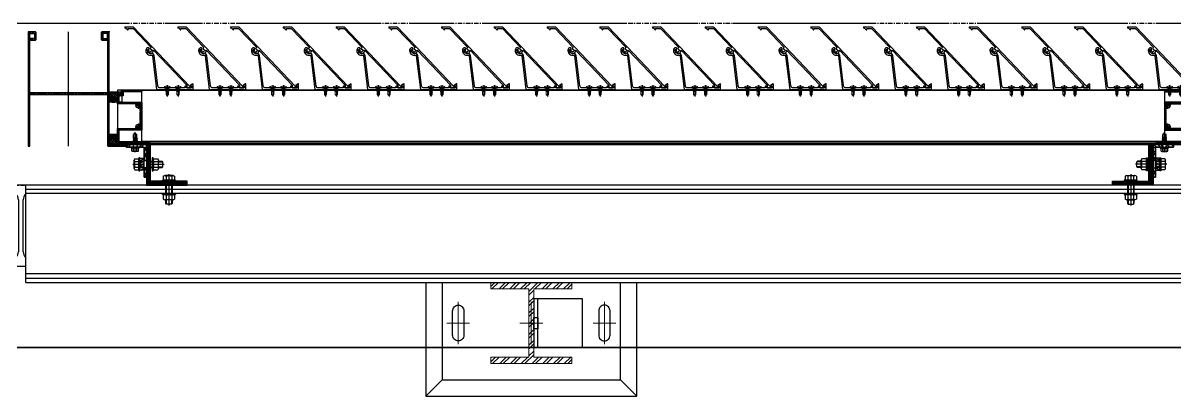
# Model space of a CAD drawing. Header units: millimetres. Extents: x -4391136 to -1798569, y -886572 to -291056.
# Drawn here: x -2501299 to -2499880, y -383671 to -383211 of the extents above; entities that cross this region are included whole.
import ezdxf
from ezdxf.enums import TextEntityAlignment as Align

# ---------------------------------------------------------------- set-up
doc = ezdxf.new("R2010")
doc.units = ezdxf.units.MM
doc.set_wipeout_variables(frame=1)
for name, pattern in [('CENTER', [50.8, 31.75, -6.35, 6.35, -6.35]), ('HIDDEN', [0.375, 0.25, -0.125]), ('TA_GL_000.70000', [1.925, 0.7, -0.175, 0.175, -0.175, 0.7]), ('XKITLINE00', [0]), ('XKITLINE02', [4, 2, -2]), ('Xref-C-1-PP17-AR-2214-01-B$0$DPA_Grid _ Level 100', [10, 5.5, -1.6, 1.3, -1.6]), ('Xref-C-1-PP17-AR-2214-01-B$0$Hidden', [7.1438, 4.7625, -2.3813])]:
    doc.linetypes.add(name, pattern=pattern)
for name, color, linetype, plot in [('000 - 0_HIDE_OBJ_FRAMING_DEF_DIMS', 7, 'Continuous', False), ('000 - STRUCTURE_STEEL_FRAMING_DEF_SUB', 7, 'Continuous', False), ('010 - ASPG_EXTR_DEF_SUB', 7, 'Continuous', False), ('010 - ASPG_FASTERN_DEF_SUB', 7, 'Continuous', False), ('010 - ASPG_FRAMING_DEF_SUB', 7, 'Continuous', False)]:
    doc.layers.add(name, color=color, linetype=linetype, plot=plot)
for name, color, linetype in [('000 - 0_SYM_DWG_GRID-BUBBLE_MAIN_COLOR_1', 7, 'Continuous'), ('000 - 0_SYM_DWG_GRIDLINE_MAIN_COLOR_251', 7, 'Continuous'), ('000 - GRID', 7, 'CENTER'), ('000 - STRUCTURE_STEEL_ACCESORIES_HATCH_', 7, 'Continuous'), ('000 - STRUCTURE_STEEL_ACCESORIES_HIDDEN_', 7, 'Continuous'), ('000 - STRUCTURE_STEEL_ACCESORIES_MAIN_COLOR_1', 7, 'Continuous'), ('000 - STRUCTURE_STEEL_ACCESORIES_MAIN_COLOR_2', 7, 'Continuous'), ('000 - STRUCTURE_STEEL_ACCESORIES_WIPEOUT_', 7, 'Continuous'), ('000 - STRUCTURE_STEEL_FRAMING_CUT_COLOR_4', 7, 'Continuous'), ('000 - STRUCTURE_STEEL_FRAMING_HIDDEN_', 7, 'Continuous'), ('000 - STRUCTURE_STEEL_FRAMING_SUB_COLOR_2', 7, 'Continuous'), ('000 - STRUCTURE_STEEL_FRAMING_WIPEOUT_', 7, 'Continuous'), ('010 - ASPG_ACCESSORIES_HATCH_', 7, 'Continuous'), ('010 - ASPG_ACCESSORIES_MAIN_COLOR_1', 7, 'Continuous'), ('010 - ASPG_ACCESSORIES_SUB_COLOR_1', 7, 'Continuous'), ('010 - ASPG_ACCESSORIES_SUB_COLOR_2', 7, 'Continuous'), ('010 - ASPG_ACCESSORIES_SYMBOL_', 7, 'Continuous'), ('010 - ASPG_ACCESSORIES_WIPEOUT_', 7, 'Continuous'), ('010 - ASPG_EXTR_MAIN_COLOR_2', 7, 'Continuous'), ('010 - ASPG_FASTERN_MAIN_COLOR_1', 7, 'Continuous'), ('010 - ASPG_FASTERN_SUB_COLOR_2', 7, 'Continuous'), ('010 - ASPG_FASTERN_SUB_COLOR_3', 7, 'Continuous'), ('010 - ASPG_FRAMING_CUT_COLOR_4', 7, 'Continuous'), ('010 - ASPG_FRAMING_HATCH_', 7, 'Continuous'), ('010 - ASPG_FRAMING_MAIN_COLOR_1', 7, 'Continuous'), ('010 - ASPG_FRAMING_MAIN_COLOR_2', 7, 'Continuous'), ('010 - ASPG_FRAMING_SUB_COLOR_2', 7, 'Continuous'), ('010 - ASPG_FRAMING_WIPEOUT_', 7, 'Continuous'), ('_PP-Dim', 7, 'Continuous'), ('BOLT & SCREW', 7, 'Continuous'), ('Center Line', 7, 'CENTER'), ('Xref-C-1-PP17-AR-2214-01-B$0$A-DETL-MBND', 7, 'Xref-C-1-PP17-AR-2214-01-B$0$Hidden'), ('Xref-C-1-PP17-AR-2214-01-B$0$A-FLOR-E', 7, 'Continuous'), ('Xref-C-1-PP17-AR-2214-01-B$0$S-COLS', 7, 'Continuous'), ('Xref-C-1-PP17-AR-2214-01-B$0$S-COLS-E', 7, 'Continuous'), ('Xref-C-1-PP17-AR-2214-01-B$0$WALL-E', 7, 'Continuous')]:
    doc.layers.add(name, color=color, linetype=linetype)
doc.layers.add('12-GRID', color=7, linetype='CENTER', lineweight=13)
doc.layers.add('SCREW', color=7, linetype='Continuous', lineweight=5)
doc.styles.add('Arial', font='arial.ttf', dxfattribs={"height": 1500})
doc.styles.add('TA', font='', dxfattribs={"height": 4.5})
doc.styles.get('TA').set_extended_font_data('Cordia New')
pattern_1 = [(45, (68845973.911, -106253.634), (-4.0411152545, 4.0411152545), []), (45, (68845976.6053, -106253.634), (-4.0411152545, 4.0411152545), [])]

# ---------------------------------------------------------------- blocks, each defined once
blk = doc.blocks.new('*U1277')
at = {"layer": '000 - 0_SYM_DWG_GRIDLINE_MAIN_COLOR_251', "color": 7, "linetype": 'ByBlock', "ltscale": 5}
blk.add_line((30, 0), (-560.5, 0), dxfattribs=at)
at = {"color": 7, "style": 'TA', "flags": 1}
blk.add_attdef('LOCATION', (6, -6), '', height=4.5, rotation=270, dxfattribs=at)
at = {"layer": '000 - 0_SYM_DWG_GRID-BUBBLE_MAIN_COLOR_1', "color": 7, "style": 'Arial'}
blk.add_attdef('GRID-HEAD', text='', height=4, rotation=180, dxfattribs=at).set_placement((73.75, 0), align=Align.MIDDLE_CENTER)
blk = doc.blocks.new('W-1-PP17-ENT2_REV00_20260526-152343_LOPF_MAIN_DIMS')
at = {"layer": '000 - GRID', "color": 7, "linetype": 'TA_GL_000.70000', "xscale": 50.00000000000036, "yscale": 50.00000000000036, "zscale": 50.00000000000036, "rotation": 180}
blk.add_blockref('*U1277', (-26525, 0), dxfattribs=at)
blk = doc.blocks.new('Xref-C-1-PP17-AR-2214-01-B$0$H-Wide Flange-Column - H100x100x17_2-31208578-ENTRANCE 2 - LOWER ROOF FLOOR PLAN01-flat-1')
at = {"layer": 'Xref-C-1-PP17-AR-2214-01-B$0$S-COLS-E', "lineweight": 9}
h = blk.add_hatch(dxfattribs=at)
h.set_pattern_fill('ACET-2D-FP_37', angle=270, style=0, pattern_type=2)
h.set_pattern_definition([(45, (2739892.75, 502582.94), (-251.44717, 251.44717), []), (45, (2739892.75, 502963.94), (-251.44717, 251.44717), [])])
h.paths.add_polyline_path([(42, -50), (50, -50), (50, 50), (42, 50), (42, 13), (39.1, 5.9), (32, 3), (-32, 3), (-39.1, 5.9), (-42, 13), (-42, 50), (-50, 50), (-50, -50), (-42, -50), (-42, -13), (-39.1, -5.9), (-32, -3), (32, -3), (39.1, -5.9), (42, -13)])
at = {"layer": 'Xref-C-1-PP17-AR-2214-01-B$0$S-COLS', "color": 7}
for p, q in [((-42, 50), (-50, 50)), ((-50, 50), (-50, -50)), ((-42, 13), (-42, 50)), ((50, 50), (42, 50)), ((42, 50), (42, 13)), ((50, -50), (50, 50)), ((32, 3), (-32, 3)), ((-42, -50), (-42, -13)), ((-32, -3), (32, -3)), ((42, -13), (42, -50)), ((-50, -50), (-42, -50)), ((42, -50), (50, -50))]:
    blk.add_line(p, q, dxfattribs=at)
for centre, start, end in [((-32, 13), 180, 270), ((32, 13), 270, 0), ((-32, -13), 90, 180), ((32, -13), 0, 90)]:
    blk.add_arc(centre, 10, start, end, dxfattribs=at)
blk = doc.blocks.new('W-1-PP17-ENT2_REV00_20260526-152612_EX_LOPF-1')
at = {"layer": '000 - 0_HIDE_OBJ_FRAMING_DEF_DIMS', "color": 7, "linetype": 'Xref-C-1-PP17-AR-2214-01-B$0$DPA_Grid _ Level 100'}
blk.add_line((-29475.6, 0), (7016, 0), dxfattribs=at)
at = {"layer": 'Xref-C-1-PP17-AR-2214-01-B$0$A-DETL-MBND', "color": 7}
blk.add_line((-13435, -200), (970, -200), dxfattribs=at)
at = {"layer": 'Xref-C-1-PP17-AR-2214-01-B$0$A-FLOR-E', "color": 7}
blk.add_line((-7230, -400), (-2250, -400), dxfattribs=at)
at = {"layer": 'Xref-C-1-PP17-AR-2214-01-B$0$WALL-E', "color": 7}
blk.add_line((-2250, -400), (-7230, -400), dxfattribs=at)
at = {"color": 7, "rotation": 270}
blk.add_blockref('Xref-C-1-PP17-AR-2214-01-B$0$H-Wide Flange-Column - H100x100x17_2-31208578-ENTRANCE 2 - LOWER ROOF FLOOR PLAN01-flat-1', (-5934, -250), dxfattribs=at)
blk = doc.blocks.new('*U3395')
at = {"layer": '12-GRID', "color": 7, "linetype": 'CENTER'}
for p, q in [((0, -6.2), (0, 2.2)), ((-4.2, -2), (4.2, -2))]:
    blk.add_line(p, q, dxfattribs=at)
at = {"layer": 'BOLT & SCREW', "color": 7}
for p, q in [((-0.6, -1.8), (-1.8, -1.6)), ((-0.6, -2.2), (-1.8, -2.4)), ((-0.5, -1.8), (-0.9, -1.6)), ((-0.5, -2.2), (-0.9, -2.4)), ((-0.2, -1.4), (-0.4, -0.2)), ((-0.2, -1.5), (-0.4, -1.1)), ((-0.2, -2.5), (-0.4, -2.9)), ((-0.2, -2.6), (-0.4, -3.8)), ((0.2, -1.4), (0.4, -0.2)), ((0.2, -1.5), (0.4, -1.1)), ((0.4, -2.9), (0.2, -2.5)), ((0.2, -2.6), (0.4, -3.8)), ((0.5, -1.8), (0.9, -1.6)), ((0.5, -2.2), (0.9, -2.4)), ((0.6, -1.8), (1.8, -1.6)), ((0.6, -2.2), (1.8, -2.4))]:
    blk.add_line(p, q, dxfattribs=at)
for points in [[(-1.8, -1.6), (-0.9, -1.6, 0.414214), (-0.4, -1.1), (-0.4, -0.2), (0.4, -0.2), (0.4, -1.1, 0.414214), (0.9, -1.6), (1.8, -1.6), (1.8, -2.4), (0.9, -2.4, 0.414214), (0.4, -2.9), (0.4, -3.8), (-0.4, -3.8), (-0.4, -2.9, 0.414214), (-0.9, -2.4), (-1.8, -2.4)], [(0.2, -2.5, -0.414214), (0.5, -2.2), (0.6, -2.2), (0.6, -1.8), (0.5, -1.8, -0.414214), (0.2, -1.5), (0.2, -1.4), (-0.2, -1.4), (-0.2, -1.5, -0.414214), (-0.5, -1.8), (-0.6, -1.8), (-0.6, -2.2), (-0.5, -2.2, -0.414214), (-0.2, -2.5), (-0.2, -2.6), (0.2, -2.6)]]:
    blk.add_lwpolyline(points, format="xyb", close=True, dxfattribs=at)
blk.add_circle((0, -2), 3.5, dxfattribs=at)
blk = doc.blocks.new('000_ASPG_TYP_FILES_20260218-010703_FRAME_EXTR_')
at = {"layer": '010 - ASPG_FRAMING_HATCH_'}
h = blk.add_hatch(dxfattribs=at)
h.set_pattern_fill('ANSI32', scale=0.1, angle=180)
edge = h.paths.add_edge_path()
edge.add_line((2, 16), (2, 2))
edge.add_line((2, 2), (39.7, 2))
edge.add_arc((39.7, 1.7), 0.3, 0, 90, ccw=False)
edge.add_line((40, 1.7), (40, 0.3))
edge.add_arc((39.7, 0.3), 0.3, -90, 0, ccw=False)
edge.add_line((39.7, 0), (0.3, 0))
edge.add_arc((0.3, 0.3), 0.3, 180, 270, ccw=False)
edge.add_line((0, 0.3), (0, 17.7))
edge.add_arc((0.3, 17.7), 0.3, 90, 180, ccw=False)
edge.add_line((0.3, 18), (22.6, 18))
edge.add_arc((22.6, 18.5), 0.5, 270, 380.2095)
edge.add_arc((26.2, 19.8), 3.35, 182.0638, 200.2095, ccw=False)
edge.add_arc((23.6, 19.7), 0.76, 2.0638, 182.0638, ccw=False)
edge.add_arc((26.2, 19.8), 1.83, 182.0638, 447.9362)
edge.add_arc((26.3, 22.4), 0.76, 87.9362, 267.9362, ccw=False)
edge.add_arc((26.2, 19.8), 3.35, 69.7905, 87.9362, ccw=False)
edge.add_arc((27.5, 23.4), 0.5, 249.7905, 360)
edge.add_line((28, 23.4), (28, 26.7))
edge.add_line((28, 26.7), (28.5, 27.2))
edge.add_line((28.5, 27.2), (28, 27.7))
edge.add_line((28, 27.7), (28, 38.6))
edge.add_line((28, 38.6), (28.5, 39.1))
edge.add_line((28.5, 39.1), (28, 39.6))
edge.add_line((28, 39.6), (28, 42.9))
edge.add_arc((27.5, 42.9), 0.5, 0, 110.2095)
edge.add_arc((26.2, 46.5), 3.35, 272.0638, 290.2095, ccw=False)
edge.add_arc((26.3, 43.9), 0.76, 92.0638, 272.0638, ccw=False)
edge.add_arc((26.2, 46.5), 1.83, 272.0638, 537.9362)
edge.add_arc((23.6, 46.6), 0.76, 177.9362, 357.9362, ccw=False)
edge.add_arc((26.2, 46.5), 3.35, 159.7905, 177.9362, ccw=False)
edge.add_arc((22.6, 47.8), 0.5, 339.7905, 450)
edge.add_line((22.6, 48.3), (0.3, 48.3))
edge.add_arc((0.3, 48.6), 0.3, 180, 270, ccw=False)
edge.add_line((0, 48.6), (0, 60))
edge.add_arc((0.3, 60), 0.3, 90, 180, ccw=False)
edge.add_line((0.3, 60.3), (5, 60.3))
edge.add_line((5, 60.3), (5, 65))
edge.add_arc((5.3, 65), 0.3, 90, 180, ccw=False)
edge.add_line((5.3, 65.3), (30, 65.3))
edge.add_line((30, 65.3), (30, 63.6))
edge.add_arc((29.7, 63.6), 0.3, -90, 0, ccw=False)
edge.add_line((29.7, 63.3), (7.3, 63.3))
edge.add_arc((7.3, 63), 0.3, 90, 180)
edge.add_line((7, 63), (7, 58.3))
edge.add_line((7, 58.3), (2.3, 58.3))
edge.add_arc((2.3, 58), 0.3, 90, 180)
edge.add_line((2, 58), (2, 50.6))
edge.add_arc((2.3, 50.6), 0.3, 180, 270)
edge.add_line((2.3, 50.3), (29.7, 50.3))
edge.add_arc((29.7, 50), 0.3, 0, 90, ccw=False)
edge.add_line((30, 50), (30, 26.7))
edge.add_line((30, 26.7), (30, 16.3))
edge.add_arc((29.7, 16.3), 0.3, -90, 0, ccw=False)
edge.add_line((29.7, 16), (2, 16))
at = {"layer": '010 - ASPG_FRAMING_CUT_COLOR_4', "color": 7}
blk.add_lwpolyline([(2, 16), (2, 2), (39.7, 2, -0.414214), (40, 1.7), (40, 0.3, -0.414214), (39.7, 0), (0.3, 0, -0.414214), (0, 0.3), (0, 17.7, -0.414214), (0.3, 18), (22.6, 18, 0.52173), (23, 18.7, -0.079342), (22.8, 19.7, -1), (24.3, 19.8, 2.296346), (26.2, 21.7, -1), (26.3, 23.2, -0.079342), (27.3, 23, 0.52173), (28, 23.4), (28, 26.7), (28.5, 27.2), (28, 27.7), (28, 38.6), (28.5, 39.1), (28, 39.6), (28, 42.9, 0.52173), (27.3, 43.3, -0.079342), (26.3, 43.1, -1), (26.2, 44.6, 2.296346), (24.3, 46.5, -1), (22.8, 46.6, -0.079342), (23, 47.6, 0.52173), (22.6, 48.3), (0.3, 48.3, -0.414214), (0, 48.6), (0, 60, -0.414214), (0.3, 60.3), (5, 60.3), (5, 65, -0.414214), (5.3, 65.3), (30, 65.3), (30, 63.6, -0.414214), (29.7, 63.3), (7.3, 63.3, 0.414214), (7, 63), (7, 58.3), (2.3, 58.3, 0.414214), (2, 58), (2, 50.6, 0.414214), (2.3, 50.3), (29.7, 50.3, -0.414214), (30, 50), (30, 26.7), (30, 16.3, -0.414214), (29.7, 16)], format="xyb", close=True, dxfattribs=at)
at = {"color": 7}
for p in [(26.2, 48.5), (26.2, 21.8)]:
    blk.add_blockref('*U3395', p, dxfattribs=at)
blk = doc.blocks.new('PZG35-9D5')
at = {"layer": 'Center Line', "color": 7}
blk.add_line((0, 3.7), (0, -10.5), dxfattribs=at)
at = {"layer": 'SCREW', "color": 7}
for p, q in [((-1.4, 0), (-1.4, -1.1)), ((1.4, 0), (1.4, -0.6)), ((-1.9, -1.4), (1.9, -0.9)), ((-1.9, -1.4), (-1.4, -1.1)), ((-1.9, -1.4), (-1.4, -1.7)), ((-1.9, -2.7), (1.9, -2.2)), ((-1.9, -2.7), (-1.4, -2.4)), ((-1.9, -2.7), (-1.4, -3)), ((-1.9, -4), (-1.4, -3.7)), ((-1.9, -4), (-1, -3.9)), ((-1.9, -4), (-1.4, -4.3)), ((-1.4, -1.1), (1.4, -0.6)), ((-1.4, -1.7), (1.4, -1.2)), ((-1.4, -1.7), (-1.4, -2.4)), ((-1.4, -2.4), (1.4, -1.9)), ((-1.4, -3), (1.4, -2.5)), ((-1.4, -3), (-1.4, -3.7)), ((-1.4, -3.7), (-0.8, -3.6)), ((-1.4, -4.3), (-1.4, -8.1)), ((-1.4, -4.3), (-1.2, -4.3)), ((0, -9.5), (-1.4, -8.1)), ((0, -9.5), (1.4, -8.1)), ((0.6, -3.3), (1.4, -3.2)), ((0.7, -3.7), (1.9, -3.5)), ((0.7, -3.9), (1.4, -3.8)), ((0.7, -4.6), (1.4, -4.5)), ((0.7, -5), (1.9, -4.8)), ((0.7, -5.2), (1.4, -5.1)), ((1.9, -0.9), (1.4, -0.6)), ((1.9, -0.9), (1.4, -1.2)), ((1.4, -1.2), (1.4, -1.9)), ((1.9, -2.2), (1.4, -1.9)), ((1.9, -2.2), (1.4, -2.5)), ((1.4, -2.5), (1.4, -3.2)), ((1.9, -3.5), (1.4, -3.2)), ((1.9, -3.5), (1.4, -3.8)), ((1.4, -3.8), (1.4, -4.5)), ((1.9, -4.8), (1.4, -4.5)), ((1.9, -4.8), (1.4, -5.1)), ((1.4, -5.1), (1.4, -8.1))]:
    blk.add_line(p, q, dxfattribs=at)
blk.add_lwpolyline([(0, -9.5), (0.7, -5.2), (0.7, -3.6, 0.417657), (0.4, -3.3, 0.108102), (-0.8, -3.6), (-1.4, -4.7)], format="xyb", dxfattribs=at)
blk = doc.blocks.new('*U3396')
at = {"layer": 'SCREW', "color": 7}
blk.add_lwpolyline([(3, 1.8, 0.09906), (0.8, 2.5), (0.8, 2.3), (-0.8, 2.3), (-0.8, 2.5, 0.09906), (-3, 1.8, 0.266588), (-3.5, 1), (-3.5, 0.2, 0.414214), (-3.3, 0), (3.3, 0, 0.414214), (3.5, 0.2), (3.5, 1, 0.266588)], format="xyb", close=True, dxfattribs=at)
blk.add_blockref('PZG35-9D5', (0, 0), dxfattribs=at)
blk = doc.blocks.new('*U3399')
at = {"color": 7}
blk.add_point((0, 0), dxfattribs=at)
at = {"layer": '010 - ASPG_ACCESSORIES_MAIN_COLOR_1', "color": 7}
blk.add_lwpolyline([(-39.7, -0.6, 0.414214), (-40, -0.9), (-40, -7.4, 0.57735), (-39.7, -7.6), (-36.6, -5.8, 0.767327), (-36.8, -5.3), (-37.9, -5.3, -0.414214), (-38.2, -5), (-38.2, -2.8, -0.414214), (-38, -2.6), (-32.2, -2.6, -0.388879), (-32, -2.8), (-31.8, -4.3, 0.388879), (-31.3, -4.8), (-30.3, -4.8, 0.414214), (-30, -4.5), (-30, -2.9, -0.414214), (-29.7, -2.6), (0.4, -2.6, -0.378969), (3.4, -5.2), (8, -42.5, 0.446593), (11.6, -45.1, -0.489802), (16.1, -48.7), (16.1, -49.4, -0.18248), (15.8, -50, -0.267949), (15.3, -50.2, 1.122115), (15.1, -52.3, 0.405004), (18.1, -49.4), (18.1, -48.7, 0.489805), (11.2, -43.1, -0.446597), (9.9, -42.3), (4.9, -0.8, 0.364176), (4.6, -0.6)], format="xyb", close=True, dxfattribs=at)
at = {"layer": '010 - ASPG_EXTR_DEF_SUB', "color": 7}
for p in [(-40, -0.5), (43.4, -76.9), (43.4, -77.5)]:
    blk.add_point(p, dxfattribs=at)
at = {"layer": '010 - ASPG_EXTR_MAIN_COLOR_2', "color": 7}
blk.add_lwpolyline([(11.4, -48.2), (11.5, -47.4), (12.2, -47.6), (12.3, -46.8, -0.535538), (14.2, -49.2, 0.991572), (15.7, -49.6, 1.157025), (8.8, -48.8, -0.688558), (8.3, -49), (-17.1, -22.2), (-32.3, -6.1), (-32.3, -2.9, 0.414312), (-32.6, -2.6), (-37.5, -2.6, 0.414116), (-37.8, -2.9), (-37.8, -4.3, 0.414214), (-37.5, -4.6), (-36, -4.6, -0.205895), (-35.8, -4.7), (33.2, -77.5), (43.1, -77.5, 0.668179), (43.4, -77), (40.5, -74.2, 0.668179), (40, -74.4), (40, -76), (33.9, -76), (11.9, -52.8, -0.558354), (12.1, -52, 0.766275), (12, -50.4, -0.438583), (10.7, -48.1)], format="xyb", close=True, dxfattribs=at)
at = {"layer": 'SCREW', "color": 7, "rotation": 180}
for p in [(-21.6, -2.5), (-8.2, -2.5)]:
    blk.add_blockref('*U3396', p, dxfattribs=at)
blk = doc.blocks.new('000_ASPG_TYP_FILES_FRAMING_EXTR_BREAKLINE_TYPE_2')
at = {"layer": '010 - ASPG_FRAMING_HATCH_', "transparency": 33554585}
h = blk.add_hatch(dxfattribs=at)
h.set_pattern_fill('ANSI32', scale=0.25)
h.paths.add_polyline_path([(131, 91, 0.414214), (132, 90), (140, 90, 0.414214), (141, 91), (141, 100), (2, 100), (2, 125), (0, 125), (0, 99, 0.414214), (1, 98), (63, 98, -0.414214), (64, 97), (64, 3, -0.414214), (63, 2), (0, 2), (0, 0), (141, 0), (141, 9, 0.414214), (140, 10), (132, 10, 0.414214), (131, 9), (131, 3, -0.414214), (130, 2), (67, 2, -0.414214), (66, 3), (66, 97, -0.414214), (67, 98), (130, 98, -0.414214), (131, 97)])
h.paths.add_polyline_path([(133, 92), (133, 98), (139, 98), (139, 92)], flags=16)
h.paths.add_polyline_path([(133, 8), (139, 8), (139, 2), (133, 2)], flags=16)
at = {"layer": '010 - ASPG_FRAMING_HATCH_'}
h = blk.add_hatch(dxfattribs=at)
h.set_pattern_fill('ANSI37', scale=0.595498, angle=-90)
h.set_pattern_definition([(315, (1257419.4929, -519971.6224), (1.3369313545, 1.3369313545), []), (45, (1257419.4929, -519971.6224), (-1.3369313545, 1.3369313545), [])])
edge = h.paths.add_edge_path()
edge.add_ellipse((57.8, 105), major_axis=(0, -5), ratio=0.644482, start_angle=0, end_angle=180)
edge.add_line((57.8, 110), (62, 110))
edge.add_arc((62, 110.3), 0.3, -90, 0)
edge.add_line((62.3, 110.3), (62.3, 111))
edge.add_line((62.3, 111), (61.8, 111.5))
edge.add_line((61.8, 111.5), (62.3, 112))
edge.add_line((62.3, 112), (61.8, 112.5))
edge.add_line((61.8, 112.5), (62.3, 113))
edge.add_line((62.3, 113), (61.8, 113.5))
edge.add_line((61.8, 113.5), (62.3, 114))
edge.add_line((62.3, 114), (62.3, 115))
edge.add_line((62.3, 115), (63.3, 115))
edge.add_line((63.3, 115), (63.8, 115.5))
edge.add_line((63.8, 115.5), (64.3, 115))
edge.add_line((64.3, 115), (64.8, 115.5))
edge.add_line((64.8, 115.5), (65.3, 115))
edge.add_line((65.3, 115), (65.8, 115.5))
edge.add_line((65.8, 115.5), (66.3, 115))
edge.add_line((66.3, 115), (67, 115))
edge.add_arc((67, 115.3), 0.3, -90, 0)
edge.add_line((67.3, 115.3), (67.3, 110))
edge.add_arc((77.2, 105), 11.1, 153.2037, 206.7963)
edge.add_line((67.3, 100), (57.8, 100))
h = blk.add_hatch(dxfattribs=at)
h.set_pattern_fill('ANSI37', scale=0.595498, angle=-90)
h.set_pattern_definition([(315, (1257419.1929, -519973.9224), (1.3369313545, 1.3369313545), []), (45, (1257419.1929, -519973.9224), (-1.3369313545, 1.3369313545), [])])
edge = h.paths.add_edge_path()
edge.add_ellipse((11.5, 105), major_axis=(0, -5), ratio=0.644482, start_angle=180, end_angle=360, ccw=False)
edge.add_line((11.5, 110), (2, 110))
edge.add_arc((-7.9, 105), 11.1, -26.7963, 26.7963, ccw=False)
edge.add_line((2, 100), (11.5, 100))
h = blk.add_hatch(dxfattribs=at)
h.set_pattern_fill('HONEY', scale=0.238199, angle=-90)
h.set_pattern_definition([(270, (1257419.4425, -519993.9224), (0.65495992507, -1.1344238721), [0.7562825814, -1.5125651628]), (30, (1257419.4425, -519993.9224), (0.65495992936, 1.1344238696), [0.7562825814, -1.5125651628]), (330, (1257419.4425, -519993.9224), (1.30991985442, -2.48e-09), [-1.5125651628, 0.7562825814])])
edge = h.paths.add_edge_path()
edge.add_ellipse((11.8, 105), major_axis=(0, -5), ratio=0.644482, start_angle=0, end_angle=360, ccw=False)
h = blk.add_hatch(dxfattribs=at)
h.set_pattern_fill('HONEY', scale=0.238199, angle=-90)
h.set_pattern_definition([(270, (1257419.24324, -519991.6224), (0.65495992507, -1.1344238721), [0.7562825814, -1.5125651628]), (30, (1257419.24324, -519991.6224), (0.65495992936, 1.1344238696), [0.7562825814, -1.5125651628]), (330, (1257419.24324, -519991.6224), (1.30991985442, -2.48e-09), [-1.5125651628, 0.7562825814])])
edge = h.paths.add_edge_path()
edge.add_ellipse((57.5, 105), major_axis=(0, -5), ratio=0.644482, start_angle=0, end_angle=360)
at = {"color": 7}
blk.add_point((141, 100), dxfattribs=at)
at = {"layer": '010 - ASPG_FRAMING_CUT_COLOR_4', "color": 7}
blk.add_lwpolyline([(0, 0), (0, 2), (63, 2, 0.414214), (64, 3), (64, 97, 0.414214), (63, 98), (1, 98, -0.414214), (0, 99), (0, 125), (2, 125), (2, 100), (141, 100), (141, 91, -0.414214), (140, 90), (132, 90, -0.414214), (131, 91), (131, 97, 0.414214), (130, 98), (67, 98, 0.414214), (66, 97), (66, 3, 0.414214), (67, 2), (130, 2, 0.414214), (131, 3), (131, 9, -0.414214), (132, 10), (140, 10, -0.414214), (141, 9), (141, 0)], format="xyb", close=True, dxfattribs=at)
for points in [[(139, 98), (139, 92), (133, 92), (133, 98)], [(139, 2), (139, 8), (133, 8), (133, 2)]]:
    blk.add_lwpolyline(points, close=True, dxfattribs=at)
at = {"layer": '010 - ASPG_FRAMING_DEF_SUB', "color": 7, "transparency": 33554457}
blk.add_line((0, 50), (141, 50), dxfattribs=at)
for points in [[(54.3, 100), (67.3, 100), (67.3, 115.5), (54.3, 115.5)], [(2, 100), (15, 100), (15, 110), (2, 110)]]:
    blk.add_lwpolyline(points, close=True, dxfattribs=at)
at = {"layer": '010 - ASPG_FRAMING_SUB_COLOR_2', "color": 7}
for points in [[(57.5, 100), (67.3, 100, -0.238199), (67.3, 110), (67.3, 115.3, -0.414214), (67, 115), (66.3, 115), (65.8, 115.5), (65.3, 115), (64.8, 115.5), (64.3, 115), (63.8, 115.5), (63.3, 115), (62.3, 115), (62.3, 114), (61.8, 113.5), (62.3, 113), (61.8, 112.5), (62.3, 112), (61.8, 111.5), (62.3, 111), (62.3, 110.3, -0.414214), (62, 110), (57.5, 110)], [(11.8, 100), (2, 100, 0.238199), (2, 110), (11.8, 110)]]:
    blk.add_lwpolyline(points, format="xyb", dxfattribs=at)
at = {"layer": '010 - ASPG_FRAMING_SUB_COLOR_2', "color": 7, "extrusion": (0, 0, -1)}
blk.add_ellipse((11.8, 105), major_axis=(0, -5), ratio=0.644482, dxfattribs=at)
at = {"layer": '010 - ASPG_FRAMING_SUB_COLOR_2', "color": 7}
blk.add_ellipse((57.5, 105), major_axis=(0, -5), ratio=0.644482, dxfattribs=at)
blk = doc.blocks.new('*U2778')
at = {"color": 7}
blk.add_wipeout([(1380, 4), (60, 4), (60, 69.3), (1380, 69.3)], dxfattribs=at).dxf.layer = '010 - ASPG_FRAMING_WIPEOUT_'
at = {"layer": '010 - ASPG_FRAMING_MAIN_COLOR_2', "color": 7}
blk.add_lwpolyline([(1350, 69.3), (90, 69.3), (90, 6), (1350, 6)], close=True, dxfattribs=at)
at = {"layer": '010 - ASPG_FRAMING_SUB_COLOR_2', "color": 7}
for points in [[(1380, 4), (60, 4), (60, 69.3), (1380, 69.3)], [(60, 2), (60, 4), (1380, 4), (1380, 2)]]:
    blk.add_lwpolyline(points, close=True, dxfattribs=at)
at = {"color": 7, "xscale": -1, "rotation": 180}
for p in [(91.8, 69.3), (156.8, 69.3), (221.8, 69.3), (286.8, 69.3), (351.8, 69.3), (416.8, 69.3), (481.8, 69.3), (546.8, 69.3), (611.8, 69.3), (676.8, 69.3), (741.8, 69.3), (806.8, 69.3), (871.8, 69.3), (936.8, 69.3), (1001.8, 69.3), (1066.8, 69.3), (1131.8, 69.3), (1196.8, 69.3), (1261.8, 69.3), (1326.8, 69.3)]:
    blk.add_blockref('*U3399', p, dxfattribs=at)
at = {"color": 7, "rotation": 89.99999999999999}
blk.add_blockref('000_ASPG_TYP_FILES_FRAMING_EXTR_BREAKLINE_TYPE_2', (1490, 0), dxfattribs=at)
at = {"color": 7}
blk.add_blockref('000_ASPG_TYP_FILES_20260218-010703_FRAME_EXTR_', (60, 4), dxfattribs=at)
at = {"color": 7, "xscale": -1}
blk.add_blockref('000_ASPG_TYP_FILES_20260218-010703_FRAME_EXTR_', (1380, 4), dxfattribs=at)
blk = doc.blocks.new('000_ASPG_TYP_FILES_STRUCTURE_STEEL_BK')
at = {"layer": '000 - STRUCTURE_STEEL_ACCESORIES_HIDDEN_', "color": 7}
blk.add_lwpolyline([(0, 7), (5, 7), (5, -7), (0, -7)], close=True, dxfattribs=at)
at = {"layer": '000 - STRUCTURE_STEEL_ACCESORIES_MAIN_COLOR_1', "color": 7}
for points in [[(0, -30), (60, -30), (60, 30), (0, 30)], [(0, -30), (5, -30), (5, 30), (0, 30)]]:
    blk.add_lwpolyline(points, close=True, dxfattribs=at)
blk = doc.blocks.new('000_CKST_FAMELINE_STEEL_STRUCTURE-COLUMN_TOP_VIEW')
at = {"layer": '000 - STRUCTURE_STEEL_FRAMING_DEF_SUB', "color": 7, "linetype": 'XKITLINE00', "lineweight": 0}
for p, q in [((0, 76), (0, 104)), ((26, 90), (-26, 90)), ((0, 14), (0, -14)), ((26, 0), (-26, 0)), ((0, -76), (0, -104)), ((26, -90), (-26, -90))]:
    blk.add_line(p, q, dxfattribs=at)
at = {"layer": '000 - STRUCTURE_STEEL_FRAMING_SUB_COLOR_2', "color": 7}
for p, q in [((-70, 110), (-90, 130)), ((70, 110), (90, 130)), ((-70, -110), (-90, -130)), ((70, -110), (90, -130))]:
    blk.add_line(p, q, dxfattribs=at)
for points in [[(90, 130), (-90, 130), (-90, -130), (90, -130)], [(70, 110), (-70, 110), (-70, -110), (70, -110)]]:
    blk.add_lwpolyline(points, close=True, dxfattribs=at)
for points in [[(15, 83), (-15, 83, -0.414214), (-22, 90, -0.414214), (-15, 97), (15, 97, -0.414214), (22, 90), (22, 90, -0.414214)], [(15, -83), (-15, -83, 0.414214), (-22, -90, 0.414214), (-15, -97), (15, -97, 0.414214), (22, -90), (22, -90, 0.414214)]]:
    blk.add_lwpolyline(points, format="xyb", close=True, dxfattribs=at)
at = {"color": 7, "rotation": 270}
blk.add_blockref('000_ASPG_TYP_FILES_STRUCTURE_STEEL_BK', (0, -3), dxfattribs=at)
at = {"color": 7}
blk.add_wipeout([(50, 50), (50, -50), (170, -50), (170, 50)], dxfattribs=at).dxf.layer = '000 - STRUCTURE_STEEL_FRAMING_WIPEOUT_'
at = {"layer": '000 - STRUCTURE_STEEL_ACCESORIES_HATCH_'}
h = blk.add_hatch(dxfattribs=at)
h.set_pattern_fill('ANSI32', scale=25, angle=270)
h.set_pattern_definition([(315, (1524.514, 2469.062), (6.629126, 6.629126), []), (315, (1524.514, 2464.642), (6.629126, 6.629126), [])])
h.paths.add_polyline_path([(-50, -50), (-42, -50), (-42, -3), (42, -3), (42, -50), (50, -50), (50, 50), (42, 50), (42, 3), (-42, 3), (-42, 50), (-50, 50)])
at = {"layer": '000 - STRUCTURE_STEEL_FRAMING_CUT_COLOR_4', "color": 7, "lineweight": 0}
blk.add_lwpolyline([(-50, -50), (-42, -50), (-42, -3), (42, -3), (42, -50), (50, -50), (50, 50), (42, 50), (42, 3), (-42, 3), (-42, 50), (-50, 50)], close=True, dxfattribs=at)
at = {"layer": '000 - STRUCTURE_STEEL_FRAMING_DEF_SUB', "color": 7, "linetype": 'XKITLINE00', "lineweight": 0}
for p, q in [((110, 44), (110, 16)), ((96, 30), (124, 30)), ((110, -16), (110, -44)), ((96, -30), (124, -30))]:
    blk.add_line(p, q, dxfattribs=at)
at = {"layer": '000 - STRUCTURE_STEEL_FRAMING_HIDDEN_', "color": 7, "linetype": 'XKITLINE02', "ltscale": 4}
for p, q in [((56, -50), (56, 50)), ((50, 3), (170, 3)), ((50, -3), (170, -3))]:
    blk.add_line(p, q, dxfattribs=at)
at = {"layer": '000 - STRUCTURE_STEEL_FRAMING_SUB_COLOR_2', "color": 7}
for p, q in [((50, 3), (50, -3)), ((170, 3), (170, -3))]:
    blk.add_line(p, q, dxfattribs=at)
blk.add_lwpolyline([(50, 50), (50, -50), (170, -50), (170, 50)], close=True, dxfattribs=at)
for centre in [(110, 30), (110, -30)]:
    blk.add_circle(centre, 7, dxfattribs=at)
blk = doc.blocks.new('*U1988')
at = {"color": 7}
blk.add_wipeout([(-1491.1, 0), (1488.9, 0), (1488.9, 119.9), (-1491.1, 119.9)], dxfattribs=at).dxf.layer = '010 - ASPG_FRAMING_WIPEOUT_'
at = {"layer": '010 - ASPG_FRAMING_MAIN_COLOR_1', "color": 7}
for p, q in [((1488.9, 119.9), (-1491.1, 119.9)), ((-1491.1, 114.9), (1488.9, 114.9)), ((1488.9, 119.9), (1488.9, 0)), ((-1491.1, 109.5), (1488.9, 109.5)), ((-1491.1, 10.4), (1488.9, 10.4)), ((-1491.1, 5.3), (1488.9, 5.3)), ((-1491.1, 0), (1488.9, 0))]:
    blk.add_line(p, q, dxfattribs=at)
blk = doc.blocks.new('*U1976')
at = {"layer": '010 - ASPG_ACCESSORIES_SUB_COLOR_2', "color": 7}
for p, q in [((-2.1, -1.5), (-2.1, 0)), ((2.1, -1), (2.1, 0)), ((-2.7, -1.9), (2.7, -1.4)), ((-2.7, -1.9), (-2.1, -1.5)), ((-2.7, -1.9), (-2.1, -2.3)), ((-2.7, -3.7), (2.7, -3.2)), ((-2.7, -3.7), (-2.1, -3.3)), ((-2.7, -3.7), (-2.1, -4.1)), ((-2.7, -5.5), (2.7, -5)), ((-2.7, -5.5), (2.7, -5)), ((-2.7, -5.5), (-2.1, -5.1)), ((-2.7, -5.5), (-2.1, -5.1)), ((-2.7, -5.5), (-2.1, -5.9)), ((-2.7, -5.5), (-2.1, -5.9)), ((-2.7, -7.3), (2.7, -6.8)), ((-2.7, -7.3), (-2.1, -6.9)), ((-2.7, -7.3), (-2.1, -7.7)), ((-2.7, -9.1), (-2.1, -8.7)), ((-2.7, -9.1), (-1.6, -9)), ((-2.7, -9.1), (-2.1, -9.5)), ((-2.7, -10.9), (-2.1, -10.5)), ((-2.7, -10.9), (-1.8, -10.8)), ((-2.7, -10.9), (-2.1, -11.3)), ((-2.1, -1.5), (2.1, -1)), ((-2.1, -2.3), (2.1, -1.8)), ((-2.1, -3.3), (-2.1, -2.3)), ((-2.1, -3.3), (2.1, -2.8)), ((-2.1, -4.1), (2.1, -3.6)), ((-2.1, -5.1), (-2.1, -4.1)), ((-2.1, -5.1), (2.1, -4.6)), ((-2.1, -5.1), (2.1, -4.6)), ((-2.1, -5.9), (2.1, -5.4)), ((-2.1, -5.9), (2.1, -5.4)), ((-2.1, -6.9), (-2.1, -5.9)), ((-2.1, -6.9), (-2.1, -5.9)), ((-2.1, -6.9), (2.1, -6.4)), ((-2.1, -7.7), (2.1, -7.2)), ((-2.1, -8.7), (-2.1, -7.7)), ((-2.1, -8.7), (-1.1, -8.6)), ((-2.1, -9.5), (-1.6, -9.4)), ((-2.1, -10.5), (-2.1, -9.5)), ((-2.1, -10.5), (-1.8, -10.5)), ((-2.1, -11.3), (-1.9, -11.2)), ((-2.1, -12.4), (-2.1, -11.3)), ((-2.1, -12.4), (-2.1, -15.6)), ((0.4, -8.4), (2.1, -8.2)), ((0.7, -8.8), (2.7, -8.6)), ((0.7, -9.1), (2.1, -9)), ((0.7, -10.2), (2.1, -10)), ((0.7, -10.6), (2.7, -10.4)), ((0.7, -10.9), (2.1, -10.8)), ((2.7, -1.4), (2.1, -1)), ((2.7, -1.4), (2.1, -1.8)), ((2.1, -2.8), (2.1, -1.8)), ((2.7, -3.2), (2.1, -2.8)), ((2.7, -3.2), (2.1, -3.6)), ((2.1, -4.6), (2.1, -3.6)), ((2.7, -5), (2.1, -4.6)), ((2.7, -5), (2.1, -4.6)), ((2.7, -5), (2.1, -5.4)), ((2.7, -5), (2.1, -5.4)), ((2.1, -6.4), (2.1, -5.4)), ((2.1, -6.4), (2.1, -5.4)), ((2.7, -6.8), (2.1, -6.4)), ((2.7, -6.8), (2.1, -7.2)), ((2.1, -8.2), (2.1, -7.2)), ((2.7, -8.6), (2.1, -8.2)), ((2.7, -8.6), (2.1, -9)), ((2.1, -10), (2.1, -9)), ((2.7, -10.4), (2.1, -10)), ((2.7, -10.4), (2.1, -10.8)), ((2.1, -10.8), (2.1, -15.6)), ((0, -17.2), (-2.1, -15.6)), ((0, -17.2), (2.1, -15.6))]:
    blk.add_line(p, q, dxfattribs=at)
blk.add_lwpolyline([(0, -17.2), (0.7, -11.5), (0.7, -8.7, 0.417657), (0.4, -8.4, 0.070993), (-1.5, -8.7), (-2.1, -12.4)], format="xyb", dxfattribs=at)
at = {"layer": '010 - ASPG_ACCESSORIES_SYMBOL_', "color": 7, "linetype": 'CENTER'}
blk.add_line((0, 6.1), (0, -18.2), dxfattribs=at)
at = {"layer": '010 - ASPG_FASTERN_MAIN_COLOR_1', "color": 7}
for p, q in [((-5.5, 0.5), (-5.5, 0)), ((5.5, 0), (-5.5, 0)), ((-5.2, 0.9), (-4.2, 1.2)), ((5.2, 0.9), (-5.2, 0.9)), ((-4.2, 5), (-4.2, 1.2)), ((4.2, 1.2), (-4.2, 1.2)), ((3.1, 5.5), (-3.1, 5.5)), ((-2.6, 0.9), (-2.1, 1.2)), ((-2.1, 5), (-2.1, 1.2)), ((2.1, 5), (2.1, 1.2)), ((2.4, 0.9), (2.1, 1.2)), ((4.2, 5), (4.2, 1.2)), ((5.2, 0.9), (4.2, 1.2)), ((5.5, 0.5), (5.5, 0))]:
    blk.add_line(p, q, dxfattribs=at)
for centre, radius, start, end in [((-5.2, 0.5), 0.3, 90, 180), ((-3.1, 3.9), 1.56, 48.0171, 131.9829), ((0, -0.2), 5.63, 68.2799, 111.7201), ((3.1, 3.9), 1.56, 48.0171, 131.9829), ((5.2, 0.5), 0.3, 0, 90)]:
    blk.add_arc(centre, radius, start, end, dxfattribs=at)
blk = doc.blocks.new('G$C7D677D58')
at = {"layer": '010 - ASPG_FASTERN_MAIN_COLOR_1'}
h = blk.add_hatch(dxfattribs=at)
h.set_pattern_fill('ANSI35', scale=0.02, angle=280.6768, style=0)
h.set_pattern_definition([(145.676841, (67.453535, -13.0942606), (0.00281929957, 0.00412935224), []), (145.676841, (67.4500606, -13.0949156), (0.00281929957, 0.00412935224), [0.00625, -0.00125, 0, -0.00125])])
h.paths.add_polyline_path([(0.0299, 0.0155), (0.0245, 0.0155), (0.0245, 0.0006), (0.0299, 0.0006)])
at = {"layer": '010 - ASPG_FASTERN_DEF_SUB', "color": 7, "ltscale": 0.1}
blk.add_line((0.0383, 0.008), (0, 0.008, 0), dxfattribs=at)
at = {"layer": '010 - ASPG_FASTERN_MAIN_COLOR_1', "color": 7}
for p, q in [((0.0125, 0.0149, 0), (0.0077, 0.0149, 0)), ((0.0133, 0, 0), (0.0133, 0.016, 0)), ((0.0133, 0.016, 0), (0.0145, 0.016, 0)), ((0.0145, 0.016, 0), (0.0145, 0, 0)), ((0.0299, 0), (0.0299, 0.016)), ((0.0299, 0.016), (0.0311, 0.016)), ((0.0311, 0.016), (0.0311, 0)), ((0.0311, 0.0011), (0.0311, 0.0149)), ((0.0359, 0.0149), (0.0311, 0.0149)), ((0.0024, 0.012, 0), (0.0016, 0.0112, 0)), ((0.0016, 0.0048, 0), (0.0016, 0.0112, 0)), ((0.0069, 0.0112, 0), (0.0016, 0.0112, 0)), ((0.0069, 0.0048, 0), (0.0016, 0.0048, 0)), ((0.0024, 0.004, 0), (0.0016, 0.0048, 0)), ((0.0069, 0.012, 0), (0.0024, 0.012, 0)), ((0.0069, 0.004, 0), (0.0024, 0.004, 0)), ((0.0069, 0.0028, 0), (0.0069, 0.0132, 0)), ((0.0125, 0.0115, 0), (0.0077, 0.0115, 0)), ((0.0125, 0.0045, 0), (0.0077, 0.0045, 0)), ((0.0125, 0.0011, 0), (0.0077, 0.0011, 0)), ((0.0133, 0.0028, 0), (0.0133, 0.0132, 0)), ((0.0145, 0, 0), (0.0133, 0, 0)), ((0.0311, 0), (0.0299, 0)), ((0.0359, 0.0115), (0.0311, 0.0115)), ((0.0359, 0.0045), (0.0311, 0.0045)), ((0.0359, 0.0011), (0.0311, 0.0011)), ((0.0367, 0.0028), (0.0367, 0.0132))]:
    blk.add_line(p, q, dxfattribs=at)
at = {"layer": '010 - ASPG_FASTERN_MAIN_COLOR_1', "color": 7, "elevation": 0}
for points in [[(0.0077, 0.0149, 0.46188), (0.0077, 0.0115, 0.23094), (0.0077, 0.0045, 0.46188), (0.0077, 0.0011)], [(0.0125, 0.0149, -0.46188), (0.0125, 0.0115, -0.23094), (0.0125, 0.0045, -0.46188), (0.0125, 0.0011)], [(0.0359, 0.0149, -0.46188), (0.0359, 0.0115, -0.23094), (0.0359, 0.0045, -0.46188), (0.0359, 0.0011)]]:
    blk.add_lwpolyline(points, format="xyb", dxfattribs=at)
at = {"layer": '010 - ASPG_FASTERN_MAIN_COLOR_1', "color": 7}
blk.add_lwpolyline([(0.0299, 0.0155), (0.0245, 0.0155), (0.0245, 0.0006), (0.0299, 0.0006)], close=True, dxfattribs=at)
at = {"layer": '010 - ASPG_FASTERN_SUB_COLOR_2', "color": 7, "linetype": 'HIDDEN'}
for p, q in [((0.0299, 0.012), (0.0145, 0.012, 0)), ((0.0299, 0.0112), (0.0145, 0.0112, 0)), ((0.0299, 0.0048), (0.0145, 0.0048, 0)), ((0.0299, 0.004), (0.0145, 0.004, 0))]:
    blk.add_line(p, q, dxfattribs=at)
blk = doc.blocks.new('010 - ASPG_ACCESSORIES_BRACKET_FOR_FRAME_TYPE-1_CUT-VIEW')
at = {"color": 7}
blk.add_wipeout([(0, 25), (0, 0), (40, 0), (40, 3), (3, 3), (3, 25)], dxfattribs=at).dxf.layer = '010 - ASPG_ACCESSORIES_WIPEOUT_'
at = {"layer": '010 - ASPG_ACCESSORIES_HATCH_'}
h = blk.add_hatch(dxfattribs=at)
h.set_pattern_fill('ANSI32', scale=0.03)
h.set_pattern_definition(pattern_1)
h.paths.add_polyline_path([(1.5, 16.1), (1.1, 16.7), (0.7, 16.1), (0, 16.1), (0, 25), (3, 25), (3, 16.1)])
h = blk.add_hatch(dxfattribs=at)
h.set_pattern_fill('ANSI32', scale=0.03)
h.set_pattern_definition(pattern_1)
h.paths.add_polyline_path([(0, 0), (0, 11.8), (0.2, 11.9), (1.2, 11.9), (1.6, 11.3), (2, 11.9), (3, 11.9), (3, 3), (19.7, 3), (19.7, 0)])
h = blk.add_hatch(dxfattribs=at)
h.set_pattern_fill('ANSI32', scale=0.03)
h.set_pattern_definition(pattern_1)
h.paths.add_polyline_path([(28.7, 0), (28.7, 3), (40, 3), (40, 0)])
at = {"layer": '010 - ASPG_ACCESSORIES_MAIN_COLOR_1', "color": 7}
blk.add_lwpolyline([(0, 25), (0, 0), (40, 0), (40, 3), (3, 3), (3, 25)], close=True, dxfattribs=at)
at = {"layer": '010 - ASPG_ACCESSORIES_SUB_COLOR_1', "color": 7}
for points in [[(1.5, 16.1), (1.1, 16.7), (0.7, 16.1), (0, 16.1), (0, 25), (3, 25), (3, 16.1)], [(0, 0), (0, 11.8), (0.2, 11.9), (1.2, 11.9), (1.6, 11.3), (2, 11.9), (3, 11.9), (3, 3), (19.7, 3), (19.7, 0)], [(28.7, 0), (28.7, 3), (40, 3), (40, 0)]]:
    blk.add_lwpolyline(points, close=True, dxfattribs=at)
blk = doc.blocks.new('G$CF155826C')
at = {"layer": '010 - ASPG_FASTERN_DEF_SUB', "color": 7, "ltscale": 0.1}
blk.add_line((0, 0.008), (0.0383, 0.008, 0), dxfattribs=at)
at = {"layer": '010 - ASPG_FASTERN_MAIN_COLOR_1', "color": 7}
for p, q in [((0.0024, 0.0149), (0.0072, 0.0149)), ((0.0072, 0.016), (0.0072, 0)), ((0.0084, 0.016), (0.0072, 0.016)), ((0.0072, 0.0011), (0.0072, 0.0149)), ((0.0084, 0), (0.0084, 0.016)), ((0.0238, 0.016, 0), (0.0238, 0, 0)), ((0.025, 0.016, 0), (0.0238, 0.016, 0)), ((0.025, 0, 0), (0.025, 0.016, 0)), ((0.0258, 0.0149, 0), (0.0306, 0.0149, 0)), ((0.0016, 0.0028), (0.0016, 0.0132)), ((0.0024, 0.0115), (0.0072, 0.0115)), ((0.0024, 0.0045), (0.0072, 0.0045)), ((0.0024, 0.0011), (0.0072, 0.0011)), ((0.0072, 0), (0.0084, 0)), ((0.0238, 0, 0), (0.025, 0, 0)), ((0.025, 0.0028, 0), (0.025, 0.0132, 0)), ((0.0258, 0.0115, 0), (0.0306, 0.0115, 0)), ((0.0258, 0.0045, 0), (0.0306, 0.0045, 0)), ((0.0258, 0.0011, 0), (0.0306, 0.0011, 0)), ((0.0314, 0.0028, 0), (0.0314, 0.0132, 0)), ((0.0314, 0.012, 0), (0.0359, 0.012, 0)), ((0.0314, 0.0112, 0), (0.0367, 0.0112, 0)), ((0.0314, 0.0048, 0), (0.0367, 0.0048, 0)), ((0.0314, 0.004, 0), (0.0359, 0.004, 0)), ((0.0359, 0.012, 0), (0.0367, 0.0112, 0)), ((0.0359, 0.004, 0), (0.0367, 0.0048, 0)), ((0.0367, 0.0048, 0), (0.0367, 0.0112, 0))]:
    blk.add_line(p, q, dxfattribs=at)
at = {"layer": '010 - ASPG_FASTERN_MAIN_COLOR_1', "color": 7, "elevation": 0}
for points in [[(0.0024, 0.0149, 0.46188), (0.0024, 0.0115, 0.23094), (0.0024, 0.0045, 0.46188), (0.0024, 0.0011)], [(0.0258, 0.0149, 0.46188), (0.0258, 0.0115, 0.23094), (0.0258, 0.0045, 0.46188), (0.0258, 0.0011)], [(0.0306, 0.0149, -0.46188), (0.0306, 0.0115, -0.23094), (0.0306, 0.0045, -0.46188), (0.0306, 0.0011)]]:
    blk.add_lwpolyline(points, format="xyb", dxfattribs=at)
at = {"layer": '010 - ASPG_FASTERN_SUB_COLOR_3', "color": 7, "linetype": 'HIDDEN'}
for p, q in [((0.0084, 0.012), (0.0238, 0.012, 0)), ((0.0084, 0.0112), (0.0238, 0.0112, 0)), ((0.0084, 0.0048), (0.0238, 0.0048, 0)), ((0.0084, 0.004), (0.0238, 0.004, 0))]:
    blk.add_line(p, q, dxfattribs=at)
blk = doc.blocks.new('*U1985')
at = {"color": 7, "xscale": -1, "rotation": 270}
blk.add_blockref('*U1976', (3, 11), dxfattribs=at)
at = {"color": 7}
blk.add_wipeout([(45, 75), (45, 30), (0, 30), (0, 25), (50, 25), (50, 75)], dxfattribs=at).dxf.layer = '000 - STRUCTURE_STEEL_ACCESORIES_WIPEOUT_'
at = {"layer": '010 - ASPG_ACCESSORIES_HATCH_'}
h = blk.add_hatch(dxfattribs=at)
h.set_pattern_fill('ANSI32', scale=0.03, angle=-90)
h.set_pattern_definition([(315, (-106132.4893, -14494238.6785), (1.01027881362, 1.01027881362), []), (315, (-106132.4893, -14494239.352), (1.01027881362, 1.01027881362), [])])
h.paths.add_polyline_path([(45, 75), (45, 30), (0, 30), (0, 25), (50, 25), (50, 75)])
at = {"layer": '000 - STRUCTURE_STEEL_ACCESORIES_MAIN_COLOR_2', "color": 7}
blk.add_lwpolyline([(45, 75), (45, 30), (0, 30), (0, 25), (50, 25), (50, 75)], close=True, dxfattribs=at)
at = {"color": 7, "xscale": -1000, "yscale": 1000, "zscale": 1000}
for name, p, rotation in [('G$CF155826C', (36.6, 60.5), 180), ('G$C7D677D58', (32.2, 46.5, 0), 90)]:
    blk.add_blockref(name, p, dxfattribs=dict(at, rotation=rotation))
at = {"color": 7, "xscale": -1, "rotation": 180}
blk.add_blockref('010 - ASPG_ACCESSORIES_BRACKET_FOR_FRAME_TYPE-1_CUT-VIEW', (0, 25), dxfattribs=at)
blk = doc.blocks.new('W-1-PP17-ENT2_REV00_20260528-225335_ASPG_UPPF')
at = {"color": 7, "xscale": -1}
blk.add_blockref('*U2778', (-4435, -152), dxfattribs=at)
at = {"color": 7, "rotation": 90}
blk.add_blockref('000_CKST_FAMELINE_STEEL_STRUCTURE-COLUMN_TOP_VIEW', (-5305, -370), dxfattribs=at)
at = {"color": 7, "rotation": 180}
blk.add_blockref('*U1988', (-4439, -200), dxfattribs=at)
at = {"color": 7, "rotation": 270}
blk.add_blockref('*U1985', (-5804, -150), dxfattribs=at)
at = {"color": 7, "xscale": -1.000000000000003, "rotation": 90}
blk.add_blockref('*U1985', (-4514, -150), dxfattribs=at)

msp = doc.modelspace()

# ---------------------------------------------------------------- block references
at = {"layer": '_PP-Dim', "color": 7}
msp.add_blockref('W-1-PP17-ENT2_REV00_20260526-152343_LOPF_MAIN_DIMS', (-2495367.5, -383210.9), dxfattribs=at)

# ---------------------------------------------------------------- next in the draw order: block references
msp.add_blockref('W-1-PP17-ENT2_REV00_20260526-152612_EX_LOPF-1', (-2495367.5, -383210.9), dxfattribs=at)

# ---------------------------------------------------------------- next in the draw order: block references
at = {"color": 7}
msp.add_blockref('W-1-PP17-ENT2_REV00_20260528-225335_ASPG_UPPF', (-2495367.5, -383210.9), dxfattribs=at)

doc.saveas('drawing.dxf')
